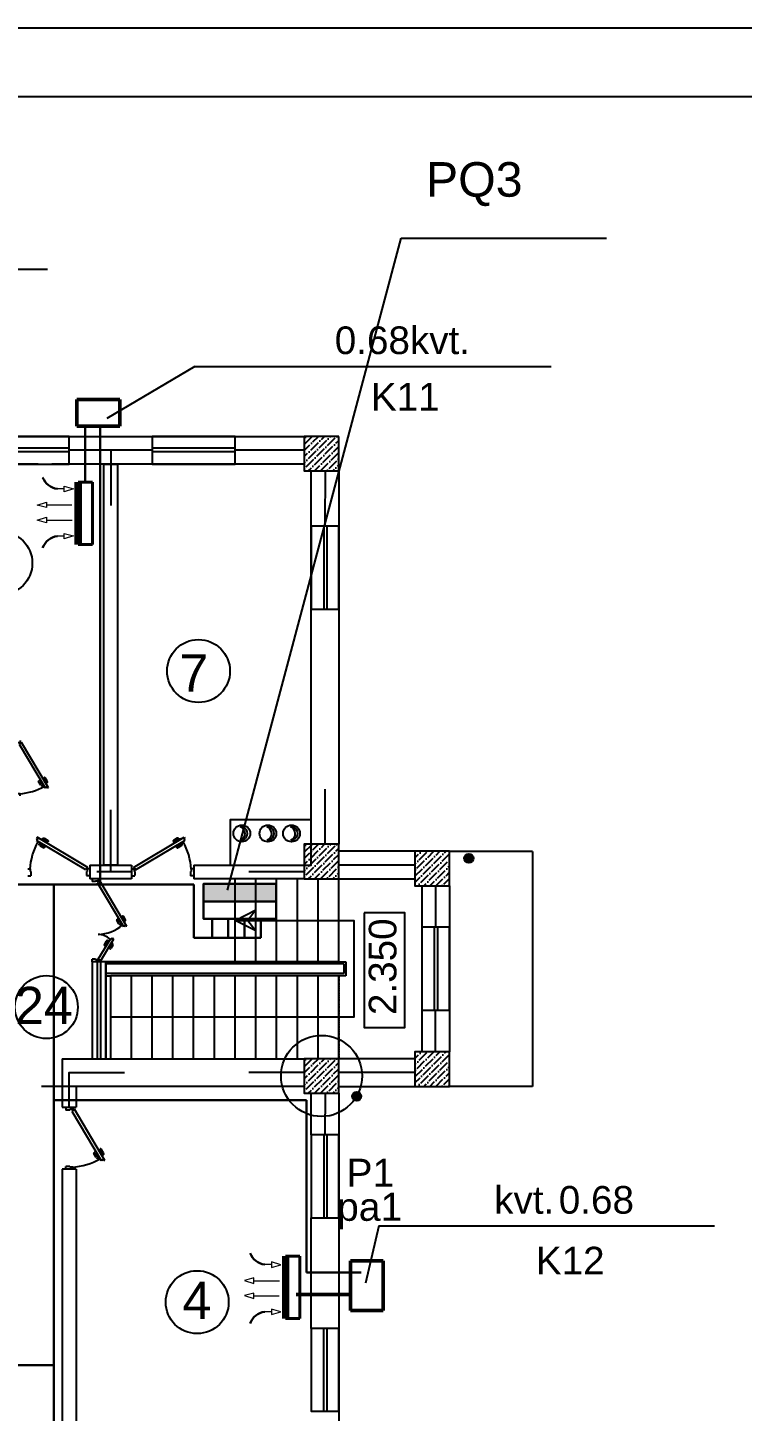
# Model space of a CAD drawing. Header units: millimetres. Extents: x 42452 to 2852333, y -419346 to 834876.
# Drawn here: x 2644925 to 2655263, y 593398 to 613409 of the extents above; entities that cross this region are included whole.
import ezdxf
from ezdxf import colors
from ezdxf.entities.mleader import LeaderData, LeaderLine
from ezdxf.math import Vec2, Vec3

# ---------------------------------------------------------------- set-up
doc = ezdxf.new("R2010")
doc.units = ezdxf.units.MM
for name, pattern in [('( Hidden )', [0.275, 0.15, -0.125]), ('006_PP_0101_AS_101_00$0$006_PP_0101_AS_102_00$0$006_PP_GRID_0101$0$006_TD-D_0101_AS_N101_00$0$TEČKOVANБX2', [0.05, 0, -0.05]), ('DASHDOT', [1, 0.5, -0.25, 0, -0.25])]:
    doc.linetypes.add(name, pattern=pattern)
for name, color, linetype, lineweight in [('c_dv_l x_tti-25_Ном._пера__21_Ном._пера__21', 7, 'Continuous', 30), ('memar', 7, 'Continuous', 25), ('ДВЕРИ', 7, 'Continuous', 5), ('надписи', 5, 'Continuous', 30), ('соед_роз', 94, 'Continuous', 30), ('Соедин_роз', 94, 'Continuous', 30), ('Шит', 1, 'Continuous', 30)]:
    doc.layers.add(name, color=color, linetype=linetype, lineweight=lineweight)
doc.styles.add('GENERATED_STYLE_1', font='times.ttf')
doc.styles.get("Standard").update_dxf_attribs({"font": 'arial.ttf'})
doc.styles.add('СГЕНЕРИР_СТИЛЬ_1', font='arial.ttf')

# ---------------------------------------------------------------- blocks, each defined once
blk = doc.blocks.new('qapi 700')
at = {"layer": 'ДВЕРИ', "color": 251, "lineweight": 25, "true_color": 0x636466}
for p, q in [((1281620, 90086), (1281659, 90086)), ((1281651, 89997), (1281651, 90034)), ((1281651, 90034), (1281659, 90034)), ((1281659, 90034), (1281659, 90086)), ((1282420, 90086), (1282380, 90086)), ((1282380, 90034), (1282380, 90085)), ((1282388, 90034), (1282380, 90034)), ((1282388, 89997), (1282388, 90034)), ((1281620, 89997), (1281651, 89997)), ((1282368, 90010), (1281735, 89633)), ((1282395, 89980), (1281741, 89591)), ((1282382, 89987), (1282368, 90010)), ((1282388, 89991), (1282382, 89987)), ((1282420, 89997), (1282388, 89997)), ((1282420, 89997), (1282388, 89997)), ((1282395, 89980), (1282388, 89991)), ((1281812, 89685), (1281762, 89656)), ((1281776, 89665), (1281770, 89676)), ((1281775, 89698), (1281826, 89728)), ((1281792, 89676), (1281793, 89674)), ((1281835, 89712), (1281794, 89687)), ((1281814, 89681), (1281812, 89685)), ((1281836, 89725), (1281838, 89722)), ((1281733, 89605), (1281747, 89613)), ((1281741, 89591), (1281733, 89605)), ((1281747, 89613), (1281735, 89633)), ((1281762, 89656), (1281765, 89651)), ((1281785, 89617), (1281787, 89613)), ((1281787, 89613), (1281837, 89642)), ((1281802, 89622), (1281809, 89609)), ((1281820, 89629), (1281818, 89631)), ((1281872, 89650), (1281831, 89626)), ((1281831, 89604), (1281881, 89634)), ((1281837, 89642), (1281835, 89646)), ((1281884, 89645), (1281883, 89647))]:
    blk.add_line(p, q, dxfattribs=at)
for centre, radius, start, end in [((1282471, 90052), 821, 183.4077, 209.5706), ((1281783, 89684), 15.9, 120.7133, 210.7133), ((1281798, 89680), 7.94, 120.7133, 210.7133), ((1281830, 89721), 7.94, 30.7133, 120.7133), ((1281831, 89718), 7.94, 300.7133, 30.7133), ((1281823, 89617), 15.9, 210.7133, 300.7133), ((1281827, 89633), 7.94, 210.7133, 300.7133), ((1281876, 89643), 7.94, 30.7133, 120.7133), ((1281877, 89641), 7.94, 300.7133, 30.7133)]:
    blk.add_arc(centre, radius, start, end, dxfattribs=at)
blk = doc.blocks.new('ПГ')
at = {"layer": 'Шит'}
blk.add_hatch(color=256, dxfattribs=at).paths.add_polyline_path([(-470, 228), (-470, 3), (470, 3), (470, 228)])
blk.add_line((470, 228), (-470, 228), dxfattribs=at)
blk.add_lwpolyline([(-470, 452), (-470, 3), (470, 3), (470, 452)], close=True, dxfattribs=at)

msp = doc.modelspace()

# ---------------------------------------------------------------- hatches: boundary and pattern name
at = {"layer": 'memar', "lineweight": 25}
h = msp.add_hatch(dxfattribs=at)
h.set_pattern_fill('ANSI36', color=256, scale=500)
h.set_pattern_definition([(45, (878887.99, 3063898.607), (33.1456304, 121.533978), [156.25, -31.25, 0, -31.25])])
h.paths.add_polyline_path([(2648926.13986, 607498.52629), (2648926.13986, 606998.52629), (2649426.13986, 606998.52629), (2649426.13986, 607498.52629)])
h = msp.add_hatch(dxfattribs=at)
h.set_pattern_fill('ANSI36', color=256, scale=500)
h.set_pattern_definition([(45, (878887.81, 3057998.6), (33.1456304, 121.533978), [156.25, -31.25, 0, -31.25])])
h.paths.add_polyline_path([(2648926.31616, 601598.5206), (2648926.31616, 601098.5206), (2649426.31616, 601098.5206), (2649426.31616, 601598.5206)])
h = msp.add_hatch(dxfattribs=at)
h.set_pattern_fill('ANSI36', color=256, scale=500)
h.set_pattern_definition([(45, (877287.62, 3057898.6), (33.1456304, 121.533978), [156.25, -31.25, 0, -31.25])])
h.paths.add_polyline_path([(2650526.51109, 601498.5206), (2650526.51109, 600998.5206), (2651026.51109, 600998.5206), (2651026.51109, 601498.5206)])
at = {"layer": 'memar', "linetype": 'Continuous', "lineweight": 25, "true_color": 0x000000}
h = msp.add_hatch(dxfattribs=at)
h.set_pattern_fill('ЖЕЛЕЗОБЕТОН', color=18, style=0, pattern_type=2)
h.set_pattern_definition([(45, (3240835.18, 2139748.68), (-183.847756, 183.847756), []), (45, (3240743.26, 2139840.6), (-183.847756, 183.847756), [194.999993, -64.999998, 0, -64.999998])])
h.paths.add_polyline_path([(2651026.51109, 601498.5206), (2651026.51109, 600998.5206), (2651026.31616, 600998.5206), (2651026.31616, 601498.32568)])
at = {"layer": 'memar', "lineweight": 25}
h = msp.add_hatch(color=256, dxfattribs=at)
h.dxf.hatch_style = 1
h.paths.add_polyline_path([(2651241.27352, 601397.51607, -1), (2651372.8265, 601397.51607, -1)])
h = msp.add_hatch(dxfattribs=at)
h.set_pattern_fill('ANSI36', color=256, scale=500)
h.set_pattern_definition([(45, (877287.81, 3054998.6), (33.1456304, 121.533978), [156.25, -31.25, 0, -31.25])])
h.paths.add_polyline_path([(2650526.31616, 598598.5206), (2650526.31616, 598098.5206), (2651026.31616, 598098.5206), (2651026.31616, 598598.5206)])
h = msp.add_hatch(dxfattribs=at)
h.set_pattern_fill('ANSI36', color=256, scale=500)
h.set_pattern_definition([(45, (878887.81, 3054898.6), (33.1456304, 121.533978), [156.25, -31.25, 0, -31.25])])
h.paths.add_polyline_path([(2648926.31616, 598498.5206), (2648926.31616, 597998.5206), (2649426.31616, 597998.5206), (2649426.31616, 598498.5206)])
h = msp.add_hatch(color=256, dxfattribs=at)
h.dxf.hatch_style = 1
h.paths.add_polyline_path([(2649751.63164, 597955.00752, 1), (2649620.07865, 597955.00752, 1)])

# ---------------------------------------------------------------- linework, layer by layer
at = {"layer": 'c_dv_l x_tti-25_Ном._пера__21_Ном._пера__21', "linetype": 'Continuous', "lineweight": 25, "flags": 128}
for points in [[(2591320.97086, 613409.26844), (2674928.52286, 613409.26844), (2674928.52286, 554286.78524), (2591320.97086, 554286.78524)], [(2595302.28286, 612413.94044), (2673933.19486, 612413.94044), (2673933.19486, 555282.11324), (2595302.28286, 555282.11324)]]:
    msp.add_lwpolyline(points, close=True, dxfattribs=at)
at = {"layer": 'memar', "lineweight": 25}
for p, q in [((2646726.31616, 607298.52629), (2645526.13986, 607298.52629)), ((2646126.22801, 607298.52629), (2646126.22801, 606498.52629)), ((2648926.13986, 607298.52629), (2647926.31616, 607298.52629)), ((2649226.31616, 606998.52629), (2649226.13986, 606198.11087)), ((2649226.31616, 601598.5206), (2649226.31616, 602398.5206)), ((2646426.85098, 601198.5206), (2645925.42874, 601198.5206)), ((2650526.51109, 601298.5206), (2649426.31616, 601298.5206)), ((2650826.51109, 600998.5206), (2650826.51109, 600398.5206)), ((2650826.51109, 598598.5206), (2650826.51109, 599198.5206)), ((2648926.31616, 598298.5206), (2648126.31616, 598298.5206)), ((2650526.31616, 598298.5206), (2649426.31616, 598298.5206)), ((2649226.31616, 597998.5206), (2649226.13986, 597398.44447))]:
    msp.add_line(p, q, dxfattribs=at)
at = {"layer": 'memar', "color": 7, "linetype": '( Hidden )', "lineweight": 25}
for p, q in [((2651026.13986, 601498.5206), (2652226.13986, 601498.5206)), ((2652226.13986, 601498.5206), (2652226.13986, 598098.5206)), ((2649126.51109, 598498.5206), (2649126.51109, 598798.5206)), ((2648179.3499, 598098.5206), (2645126.09914, 598098.5206)), ((2648925.96356, 598098.5206), (2646979.3499, 598098.5206)), ((2652226.13986, 598098.5206), (2651026.13986, 598098.5206))]:
    msp.add_line(p, q, dxfattribs=at)
at = {"layer": 'memar', "color": 251, "lineweight": 25, "true_color": 0x636466}
for p, q in [((2645856.51109, 601098.5206), (2645856.51109, 601058.6241)), ((2645908.62129, 601058.6241), (2645857.07722, 601058.6241)), ((2645945.62142, 601066.6034), (2645908.62129, 601066.6034)), ((2645908.62129, 601066.6034), (2645908.62129, 601058.6241)), ((2645955.31353, 601060.34807), (2645932.81075, 601046.97983)), ((2645932.81075, 601046.97983), (2646311.07418, 600410.24153)), ((2645945.62142, 601098.5206), (2645945.62142, 601066.6034)), ((2645945.62142, 601098.5206), (2645945.62142, 601066.6034)), ((2645963.03575, 601074.21674), (2645951.23816, 601067.20814)), ((2645951.23816, 601067.20814), (2645955.31353, 601060.34807)), ((2645963.03575, 601074.21674), (2646353.52867, 600416.90002)), ((2646294.27607, 600547.99571), (2646318.72731, 600506.83687)), ((2646299.77909, 600560.54603), (2646297.06077, 600558.93115)), ((2646340.85217, 600507.03056), (2646310.71453, 600557.76132)), ((2646246.24781, 600450.82892), (2646216.11017, 600501.55967)), ((2646218.89488, 600512.49511), (2646221.6132, 600514.10999)), ((2646232.54864, 600511.32528), (2646256.99989, 600470.16644)), ((2646263.45144, 600490.33028), (2646258.76867, 600487.54838)), ((2646258.76867, 600487.54838), (2646288.46427, 600437.56171)), ((2646267.93533, 600467.38173), (2646270.01509, 600468.61726)), ((2646279.77685, 600452.18527), (2646268.11869, 600445.2595)), ((2646288.46427, 600437.56171), (2646293.18276, 600440.36482)), ((2646301.97787, 600513.21768), (2646297.93366, 600510.81514)), ((2646331.67347, 600463.23101), (2646301.97787, 600513.21768)), ((2646331.65536, 600422.46807), (2646311.07709, 600410.24325)), ((2646315.94261, 600495.90143), (2646313.22429, 600494.28656)), ((2646322.98604, 600477.85457), (2646335.28276, 600485.15968)), ((2646327.62926, 600460.82846), (2646331.67347, 600463.23101)), ((2646339.80603, 600408.74789), (2646331.65536, 600422.46807)), ((2646353.52828, 600416.89978), (2646339.80603, 600408.74789)), ((2645946.94154, 599937.04501), (2646127.07505, 600238.71857)), ((2645977.16654, 599909.80811), (2646169.52954, 600232.06008)), ((2646062.24868, 600198.13118), (2646032.11104, 600147.40042)), ((2646034.89575, 600136.46498), (2646037.61407, 600134.85011)), ((2646048.54951, 600137.63482), (2646073.00076, 600178.79366)), ((2646074.76954, 600161.41172), (2646104.46514, 600211.39839)), ((2646079.45231, 600158.62982), (2646074.76954, 600161.41172)), ((2646083.9362, 600181.57836), (2646086.01596, 600180.34284)), ((2646095.77772, 600196.77483), (2646084.11956, 600203.70059)), ((2646104.46514, 600211.39839), (2646109.18363, 600208.59528)), ((2646110.27694, 600100.96438), (2646134.72818, 600142.12322)), ((2646117.97874, 600135.74241), (2646113.93453, 600138.14496)), ((2646147.67434, 600185.72909), (2646117.97874, 600135.74241)), ((2646156.85304, 600141.92953), (2646126.7154, 600091.19878)), ((2646147.65623, 600226.49203), (2646127.07796, 600238.71684)), ((2646131.94348, 600153.05866), (2646129.22516, 600154.67354)), ((2646138.98691, 600171.10553), (2646151.28363, 600163.80041)), ((2646143.63013, 600188.13163), (2646147.67434, 600185.72909)), ((2646155.8069, 600240.21221), (2646147.65623, 600226.49203)), ((2646169.52915, 600232.06031), (2646155.8069, 600240.21221)), ((2645856.51109, 599898.5206), (2645856.51109, 599938.4171)), ((2645908.62129, 599938.4171), (2645857.07722, 599938.4171)), ((2645908.62129, 599930.4378), (2645908.62129, 599938.4171)), ((2645945.62142, 599930.4378), (2645908.62129, 599930.4378)), ((2645945.62142, 599898.5206), (2645945.62142, 599930.4378)), ((2645945.62142, 599898.5206), (2645945.62142, 599930.4378)), ((2645969.44432, 599923.67678), (2645946.94154, 599937.04501)), ((2646115.77996, 600088.41407), (2646113.06164, 600090.02894)), ((2645965.36895, 599916.8167), (2645969.44432, 599923.67678)), ((2645977.16654, 599909.80811), (2645965.36895, 599916.8167))]:
    msp.add_line(p, q, dxfattribs=at)
at = {"layer": 'memar', "color": 7, "linetype": 'Continuous', "lineweight": 25}
for p, q in [((2647926.51109, 599898.5206), (2647926.51109, 601098.5206)), ((2648226.51109, 599898.5206), (2648226.51109, 601098.5206)), ((2648526.51109, 599898.5206), (2648526.51109, 601098.5206)), ((2648826.51109, 599898.5206), (2648826.51109, 601098.5206)), ((2649126.51109, 599898.5206), (2649126.51109, 601098.5206)), ((2649426.51109, 599898.5206), (2649426.51109, 601098.5206)), ((2649426.51109, 599898.5206), (2646026.51109, 599898.5206)), ((2649496.51109, 599868.5206), (2646056.51109, 599868.5206)), ((2646056.51109, 599868.5206), (2646056.51109, 598498.5206)), ((2649496.51109, 599728.5206), (2646056.51109, 599728.5206)), ((2649426.51109, 599898.5206), (2649526.51109, 599898.5206)), ((2649496.51109, 599868.5206), (2649496.51109, 599728.5206)), ((2649526.51109, 599898.5206), (2649526.51109, 599698.5206)), ((2646056.51109, 599698.5206), (2646126.51109, 599698.5206)), ((2646126.51109, 598498.5206), (2646126.51109, 599698.5206)), ((2649426.51109, 599698.5206), (2646126.51109, 599698.5206)), ((2646426.51109, 598498.5206), (2646426.51109, 599698.5206)), ((2646726.51109, 598498.5206), (2646726.51109, 599698.5206)), ((2647026.51109, 598498.5206), (2647026.51109, 599698.5206)), ((2647326.51109, 598498.5206), (2647326.51109, 599698.5206)), ((2647626.51109, 598498.5206), (2647626.51109, 599698.5206)), ((2647926.51109, 598498.5206), (2647926.51109, 599698.5206)), ((2648226.51109, 598498.5206), (2648226.51109, 599698.5206)), ((2648526.51109, 598498.5206), (2648526.51109, 599698.5206)), ((2648826.51109, 598498.5206), (2648826.51109, 599698.5206)), ((2649126.51109, 598498.5206), (2649126.51109, 599698.5206)), ((2649426.51109, 598498.5206), (2649426.51109, 599698.5206)), ((2649526.51109, 599698.5206), (2649426.51109, 599698.5206))]:
    msp.add_line(p, q, dxfattribs=at)
at = {"layer": 'memar', "color": 0, "lineweight": 25}
msp.add_line((2646056.70587, 599898.5206), (2645856.51109, 599898.5206), dxfattribs=at)
at = {"layer": 'memar', "color": 7, "linetype": '006_PP_0101_AS_101_00$0$006_PP_0101_AS_102_00$0$006_PP_GRID_0101$0$006_TD-D_0101_AS_N101_00$0$TEČKOVANБX2', "lineweight": 25}
for p, q in [((2646126.51109, 598498.5206), (2646126.51109, 599698.5206)), ((2646426.51109, 598498.5206), (2646426.51109, 599698.5206)), ((2646726.51109, 598498.5206), (2646726.51109, 599698.5206)), ((2647026.51109, 598498.5206), (2647026.51109, 599698.5206)), ((2647326.51109, 598498.5206), (2647326.51109, 599698.5206)), ((2647626.51109, 598498.5206), (2647626.51109, 599698.5206)), ((2647926.51109, 598498.5206), (2647926.51109, 599698.5206)), ((2648226.51109, 598498.5206), (2648226.51109, 599698.5206)), ((2648526.51109, 598498.5206), (2648526.51109, 599398.5206)), ((2648826.51109, 598498.5206), (2648826.51109, 599098.5206))]:
    msp.add_line(p, q, dxfattribs=at)
at = {"layer": 'memar', "color": 7, "linetype": 'DASHDOT', "lineweight": 25}
msp.add_line((2649426.51109, 599698.5206), (2649426.51109, 598498.5206), dxfattribs=at)
at = {"layer": 'memar', "color": 0, "lineweight": 25}
for points in [[(2607526.13986, 607498.52629), (2648926.13986, 607498.52629)], [(2645075.96356, 607098.52629), (2643526.33493, 607098.52629)], [(2648926.13986, 607098.52629), (2645275.96356, 607098.52629)], [(2649026.13986, 601598.5206), (2649026.13986, 606998.52629)], [(2649426.13986, 606998.52629), (2649426.13986, 601598.5206)], [(2650526.51109, 601498.5206), (2649426.33479, 601498.5206)], [(2645825.42874, 601298.5206), (2646426.85098, 601298.5206)], [(2645825.42874, 601298.5206), (2645825.42874, 601098.5206)], [(2646426.85098, 601298.5206), (2646426.85098, 601098.5206)], [(2647326.85098, 601298.5206), (2648926.31616, 601298.5206), (2648926.31616, 601098.5206), (2647326.85098, 601098.5206)], [(2647326.85098, 601298.5206), (2647326.85098, 601098.5206)], [(2646426.85098, 601098.5206), (2645825.42874, 601098.5206)], [(2649426.13986, 601098.5206), (2650526.51109, 601098.5206)], [(2650626.51109, 600998.5206), (2650626.51109, 598598.5206)], [(2651026.51109, 600998.5206), (2651026.51109, 598598.5206)], [(2645856.51109, 599898.5206), (2645856.51109, 598498.5206), (2646056.51109, 598498.5206), (2646056.51109, 599898.5206)], [(2645426.14, 598498.5206), (2645426.14, 597798.67824)], [(2645426.14, 598498.5206), (2648926.31616, 598498.5206)], [(2650526.51109, 598498.5206), (2649426.13986, 598498.5206)], [(2645626.14, 598098.5206), (2645626.14, 597798.67824)], [(2648926.13986, 598098.5206), (2645626.14, 598098.5206)], [(2649026.14, 597398.44447), (2649026.14, 597998.5206)], [(2649426.14, 597998.5206), (2649426.14, 592098.5206)], [(2649426.51109, 598098.5206), (2650526.13986, 598098.5206)], [(2645426.14, 597798.67824), (2645626.14, 597798.67824)], [(2645426.14, 596898.67824), (2645426.14, 591698.67824)], [(2645626.14, 596898.67824), (2645426.14, 596898.67824)], [(2645626.14, 596898.67824), (2645626.14, 591698.67824)], [(2649026.14, 594598.44447), (2649026.14, 596198.44447)]]:
    msp.add_lwpolyline(points, dxfattribs=at)
for points in [[(2645526.13986, 607498.52629), (2644326.13986, 607498.52629), (2644326.13986, 607098.52629), (2645526.13986, 607098.52629)], [(2647926.31616, 607498.52629), (2646726.31616, 607498.52629), (2646726.31616, 607098.52629), (2647926.31616, 607098.52629)], [(2646226.13986, 601298.5206), (2646026.13986, 601298.5206), (2646026.13986, 607098.52629), (2646226.13986, 607098.52629)], [(2649426.13986, 604998.11087), (2649426.13986, 606198.11087), (2649026.13986, 606198.11087), (2649026.13986, 604998.11087)], [(2651026.51109, 599198.5206), (2651026.51109, 600398.5206), (2650626.51109, 600398.5206), (2650626.51109, 599198.5206)], [(2649426.13986, 596198.44447), (2649426.13986, 597398.44447), (2649026.13986, 597398.44447), (2649026.13986, 596198.44447)], [(2649425.0026, 593398.44447), (2649425.0026, 594598.44447), (2649025.0026, 594598.44447), (2649025.0026, 593398.44447)]]:
    msp.add_lwpolyline(points, close=True, dxfattribs=at)
at = {"layer": 'memar', "color": 146, "lineweight": 25, "true_color": 0x105689}
for points in [[(2644326.13986, 607329.66369), (2644326.13986, 607279.66369), (2645526.13986, 607279.66369), (2645526.13986, 607329.66369)], [(2646726.31616, 607329.66369), (2646726.31616, 607279.66369), (2647926.31616, 607279.66369), (2647926.31616, 607329.66369)], [(2649257.27726, 606198.11087), (2649207.27726, 606198.11087), (2649207.27726, 604998.11087), (2649257.27726, 604998.11087)], [(2650857.64849, 600398.5206), (2650807.64849, 600398.5206), (2650807.64849, 599198.5206), (2650857.64849, 599198.5206)], [(2645931.51109, 598498.5206), (2645981.51109, 598498.5206), (2645981.51109, 599898.5206), (2645931.51109, 599898.5206)], [(2649257.27726, 597398.44447), (2649207.27726, 597398.44447), (2649207.27726, 596198.44447), (2649257.27726, 596198.44447)], [(2649256.14, 594598.44447), (2649206.14, 594598.44447), (2649206.14, 593398.44447), (2649256.14, 593398.44447)]]:
    msp.add_lwpolyline(points, close=True, dxfattribs=at)
at = {"layer": 'memar', "color": 3, "lineweight": 25}
for points in [[(2649426.13986, 607498.52629), (2648926.13986, 607498.52629), (2648926.13986, 606998.52629), (2649426.13986, 606998.52629)], [(2649426.31616, 601598.5206), (2648926.31616, 601598.5206), (2648926.31616, 601098.5206), (2649426.31616, 601098.5206)], [(2651026.51109, 601498.5206), (2650526.51109, 601498.5206), (2650526.51109, 600998.5206), (2651026.51109, 600998.5206)], [(2651026.31616, 598598.5206), (2650526.31616, 598598.5206), (2650526.31616, 598098.5206), (2651026.31616, 598098.5206)], [(2649426.31616, 598498.5206), (2648926.31616, 598498.5206), (2648926.31616, 597998.5206), (2649426.31616, 597998.5206)]]:
    msp.add_lwpolyline(points, close=True, dxfattribs=at)
at = {"layer": 'memar', "lineweight": 25}
for points in [[(2646126.13986, 601198.5206), (2646126.13986, 602098.5206)], [(2648926.31616, 601198.5206), (2648126.31616, 601198.5206)], [(2645526.14, 597798.67824), (2645526.14, 598298.5206), (2646326.14, 598298.5206)]]:
    msp.add_lwpolyline(points, dxfattribs=at)
at = {"layer": 'memar', "color": 7, "lineweight": 25}
msp.add_lwpolyline([(2649026.51109, 601954.27097), (2647856.81253, 601954.27097), (2647856.81253, 601298.5206), (2649026.51109, 601298.5206)], close=True, dxfattribs=at)
at = {"layer": 'memar', "color": 7, "linetype": 'Continuous', "lineweight": 25, "flags": 128}
for points in [[(2648109.54153, 600498.52076), (2648226.51109, 600346.03133), (2647926.51109, 600498.5206), (2648226.51109, 600651.01072)], [(2649792.10496, 600606.97588), (2649792.10496, 598948.0922), (2650381.93027, 598948.0922), (2650381.93027, 600606.97588)]]:
    msp.add_lwpolyline(points, close=True, dxfattribs=at)
msp.add_lwpolyline([(2647926.51109, 600498.521), (2649644.17785, 600498.521), (2649644.17785, 599098.5206), (2646126.51109, 599098.5206)], dxfattribs=at)
at = {"layer": 'memar', "color": 0, "lineweight": 25}
for centre in [(2644537.65616, 605664.82561), (2647396.97736, 604104.7301), (2645195.952, 599244.46842), (2647377.76103, 594977.48731)]:
    msp.add_circle(centre, 454.87332, dxfattribs=at)
at = {"layer": 'memar', "color": 5, "lineweight": 25}
for centre in [(2648023.42578, 601756.62236), (2648400.181, 601756.15446), (2648741.82535, 601756.15446)]:
    msp.add_circle(centre, 121.12684, dxfattribs=at)
at = {"layer": 'memar', "lineweight": 25}
for centre in [(2651307.05001, 601397.51607), (2649685.85514, 597955.00752)]:
    msp.add_circle(centre, 65.77649, dxfattribs=at)
at = {"layer": 'memar', "linetype": 'Continuous', "lineweight": 25}
msp.add_circle((2649176.13986, 598248.5206), 586.35179, dxfattribs=at)
at = {"layer": 'memar', "color": 7, "lineweight": 25}
for centre, radius, start, end in [((2648008.41338, 601754.96757), 95.11664, 266.506197032, 95.658240359), ((2647969.70516, 601754.23635), 99.79204, 289.256848125, 72.907589287), ((2648394.11594, 601754.96757), 95.11664, 266.506197032, 95.658240359), ((2648355.40771, 601754.23635), 99.79204, 289.256848125, 72.907589287), ((2648735.76029, 601754.96757), 95.11664, 266.506197032, 95.658240359), ((2648697.05206, 601754.23635), 99.79204, 289.256848125, 72.907589287)]:
    msp.add_arc(centre, radius, start, end, dxfattribs=at)
at = {"layer": 'memar', "color": 251, "lineweight": 25, "true_color": 0x636466}
for centre, radius, start, end in [((2646301.13614, 600552.07108), 7.9793, 120.713292229, 210.713292229), ((2646303.85446, 600553.68595), 7.9793, 30.713292229, 120.713292229), ((2645921.05876, 600876.90661), 582.83404, 272.415359884, 310.289905428), ((2646222.97025, 600505.63504), 7.9793, 120.713292229, 210.713292229), ((2646225.68857, 600507.24991), 7.9793, 30.713292229, 120.713292229), ((2646259.96796, 600458.97965), 15.9586, 210.713292229, 300.713292229), ((2646263.85996, 600474.24181), 7.9793, 210.713292229, 300.713292229), ((2646311.86724, 600502.76151), 7.9793, 300.713292229, 30.713292229), ((2646327.13203, 600498.87983), 15.9586, 300.713292229, 30.713292229), ((2645933.47776, 600006.6961), 288.15029, 49.710094572, 87.584640116), ((2646038.97112, 600143.32506), 7.9793, 149.286707771, 239.286707771), ((2646041.68944, 600141.71018), 7.9793, 239.286707771, 329.286707771), ((2646075.96883, 600189.98045), 15.9586, 59.286707771, 149.286707771), ((2646079.86083, 600174.71829), 7.9793, 59.286707771, 149.286707771), ((2646127.86811, 600146.19859), 7.9793, 329.286707771, 59.286707771), ((2646143.1329, 600150.08027), 15.9586, 329.286707771, 59.286707771), ((2646117.13701, 600096.88902), 7.9793, 149.286707771, 239.286707771), ((2646119.85533, 600095.27414), 7.9793, 239.286707771, 329.286707771)]:
    msp.add_arc(centre, radius, start, end, dxfattribs=at)
at = {"layer": 'надписи', "color": 0, "lineweight": -3}
for p, q in [((2641235.89112, 609916.72369), (2645212.24882, 609916.72369)), ((2647343.64499, 608509.33945), (2646071.84569, 607754.8566)), ((2647343.64499, 608509.33945), (2652499.46203, 608509.33945)), ((2650003.19166, 596081.03221), (2649810.52588, 595253.56636)), ((2650003.19166, 596081.03221), (2654859.83953, 596081.03221))]:
    msp.add_line(p, q, dxfattribs=at)
at = {"layer": 'соед_роз', "lineweight": 50}
for p, q in [((2645635.13204, 608029.89663), (2645635.13204, 607643.83796)), ((2645635.13204, 608029.89663), (2646256.54048, 608029.89663)), ((2646256.54048, 607643.83796), (2646256.54048, 608029.89663)), ((2645635.13204, 607643.83796), (2646256.54048, 607643.83796)), ((2645629.08416, 606836.94285), (2645629.08416, 605932.54941)), ((2645653.85639, 606836.94285), (2645653.85639, 605932.54941)), ((2645683.94497, 606836.94285), (2645683.94497, 605932.54941)), ((2648628.49682, 594739.19944), (2648628.49682, 595643.59289)), ((2648653.26906, 594739.19944), (2648653.26906, 595643.59289)), ((2648683.35764, 594739.19944), (2648683.35764, 595643.59289)), ((2649592.83117, 594855.92092), (2649592.83117, 595573.03164)), ((2649592.83117, 595573.03164), (2650069.13927, 595573.03164)), ((2650069.13927, 594855.92092), (2650069.13927, 595573.03164)), ((2648808.74932, 595086.17919), (2649592.83117, 595086.17919)), ((2650069.13927, 594855.92092), (2649592.83117, 594855.92092))]:
    msp.add_line(p, q, dxfattribs=at)
at = {"layer": 'соед_роз', "lineweight": 15}
for p, q in [((2645453.13042, 606738.48409), (2645354.91758, 606738.48409)), ((2645453.13042, 606698.84827), (2645453.13042, 606778.1199)), ((2645453.13042, 606778.1199), (2645589.26617, 606740.87327)), ((2645589.26617, 606740.87327), (2645453.13042, 606698.84827)), ((2645864.06038, 606836.94285), (2645653.85639, 606836.94285)), ((2645653.85639, 606836.94285), (2645653.85639, 605932.54941)), ((2645864.06038, 605932.54941), (2645864.06038, 606836.94285)), ((2645061.88245, 606504.87028), (2645198.01819, 606546.89527)), ((2645198.01819, 606546.89527), (2645198.01819, 606467.62364)), ((2645198.01819, 606467.62364), (2645061.88245, 606504.87028)), ((2645061.88245, 606286.35464), (2645198.01819, 606328.37963)), ((2645198.01819, 606507.25946), (2645565.70615, 606507.25946)), ((2645198.01819, 606328.37963), (2645198.01819, 606249.108)), ((2645198.01819, 606249.108), (2645061.88245, 606286.35464)), ((2645198.01819, 606288.74382), (2645568.16684, 606288.74382)), ((2645453.13042, 606055.64706), (2645354.91758, 606055.64706)), ((2645453.13042, 606016.01124), (2645453.13042, 606095.28287)), ((2645453.13042, 606095.28287), (2645589.26617, 606058.03624)), ((2645589.26617, 606058.03624), (2645453.13042, 606016.01124)), ((2645653.85639, 605932.54941), (2645864.06038, 605932.54941)), ((2648588.67883, 595518.10606), (2648452.54309, 595560.13106)), ((2648452.54309, 595560.13106), (2648452.54309, 595480.85942)), ((2648653.26906, 594739.19944), (2648653.26906, 595643.59289)), ((2648653.26906, 595643.59289), (2648863.47304, 595643.59289)), ((2648863.47304, 595643.59289), (2648863.47304, 594739.19944)), ((2648197.43085, 595327.0343), (2648061.29511, 595289.78766)), ((2648197.43085, 595247.76266), (2648197.43085, 595327.0343)), ((2648452.54309, 595520.49524), (2648354.33024, 595520.49524)), ((2648452.54309, 595480.85942), (2648588.67883, 595518.10606)), ((2648061.29511, 595289.78766), (2648197.43085, 595247.76266)), ((2648197.43085, 595287.39848), (2648567.57951, 595287.39848)), ((2648197.43085, 595108.51866), (2648061.29511, 595071.27202)), ((2648061.29511, 595071.27202), (2648197.43085, 595029.24702)), ((2648197.43085, 595029.24702), (2648197.43085, 595108.51866)), ((2648197.43085, 595068.88284), (2648565.11882, 595068.88284)), ((2648452.54309, 594837.65821), (2648354.33024, 594837.65821)), ((2648588.67883, 594835.26903), (2648452.54309, 594877.29403)), ((2648452.54309, 594877.29403), (2648452.54309, 594798.0224)), ((2648452.54309, 594798.0224), (2648588.67883, 594835.26903)), ((2648863.47304, 594739.19944), (2648653.26906, 594739.19944))]:
    msp.add_line(p, q, dxfattribs=at)
at = {"layer": 'соед_роз', "lineweight": 40}
for p, q in [((2645864.06038, 606836.94285), (2645653.85639, 606836.94285)), ((2645653.85639, 606836.94285), (2645653.85639, 605932.54941)), ((2645864.06038, 605932.54941), (2645864.06038, 606836.94285)), ((2645653.85639, 605932.54941), (2645864.06038, 605932.54941)), ((2648653.26906, 594739.19944), (2648653.26906, 595643.59289)), ((2648653.26906, 595643.59289), (2648863.47304, 595643.59289)), ((2648863.47304, 595643.59289), (2648863.47304, 594739.19944)), ((2648863.47304, 594739.19944), (2648653.26906, 594739.19944))]:
    msp.add_line(p, q, dxfattribs=at)
at = {"layer": 'соед_роз'}
for centre, start, end in [((2645391.99654, 607004.89206), 201.648370609, 262.076411444), ((2645391.99654, 605789.23908), 97.923588609, 158.351629391), ((2648391.4092, 595786.90321), 201.648370609, 262.076411391), ((2648391.4092, 594571.25024), 97.923588556, 158.351629391)]:
    msp.add_arc(centre, 268.97594, start, end, dxfattribs=at)
at = {"layer": 'Соедин_роз'}
for p, q in [((2645758.95839, 606836.94285), (2645758.95839, 607643.83796)), ((2645972.3788, 607643.83796), (2645972.3788, 601017.35515)), ((2639978.78321, 601017.35515), (2647328.97227, 601017.35515)), ((2645303.85539, 578701.32176), (2645303.85539, 601017.35515)), ((2647328.97227, 601017.35515), (2647328.97227, 600244.72879)), ((2647592.09951, 600244.72879), (2647592.09951, 600521.54078)), ((2647827.29727, 600244.72879), (2647827.29727, 600521.54078)), ((2648062.49502, 600244.72879), (2648062.49502, 600521.54078)), ((2648297.69278, 600244.72879), (2648297.69278, 600521.54078)), ((2647328.97227, 600244.72879), (2648297.69278, 600244.72879)), ((2648960.94044, 597898.60236), (2645303.85539, 597898.60236)), ((2648960.94044, 595406.9232), (2648960.94044, 597898.60236)), ((2649747.21922, 595406.9232), (2648960.94044, 595406.9232)), ((2643588.46465, 594067.37368), (2645303.85539, 594067.37368))]:
    msp.add_line(p, q, dxfattribs=at)

# ---------------------------------------------------------------- block references
at = {"layer": 'memar', "lineweight": 25}
for p, xscale, yscale, zscale, rotation in [((2734798.98303, -679134.47506), 0.99985448786123, 0.99985448786123, 0.99985448786123, 90.00000000000001), ((1207149.0931, 702207.36755), -1.121843277023546, 1.121843277023546, 1.121843277023546, 180), ((4085103.18662, 702207.36755), 1.121843277023546, 1.121843277023546, 1.121843277023546, 180)]:
    msp.add_blockref('qapi 700', p, dxfattribs=dict(at, xscale=xscale, yscale=yscale, zscale=zscale, rotation=rotation))
at = {"layer": 'memar', "color": 0, "lineweight": 25, "xscale": 1.131557943531848, "yscale": 1.131557943531848, "zscale": 1.131557943531848, "rotation": 90.00000000000001}
msp.add_blockref('qapi 700', (2747414.38346, -853333.41079), dxfattribs=at)
at = {"layer": 'Шит', "xscale": 1.120968197858282, "yscale": 1.120968197858282, "zscale": 1.120968197858282, "rotation": 180}
msp.add_blockref('ПГ', (2647994.61501, 601028.27218), dxfattribs=at)

# ---------------------------------------------------------------- texts
at = {"layer": 'memar', "linetype": 'Continuous', "lineweight": 25, "char_height": 540, "attachment_point": 3, "style": 'СГЕНЕРИР_СТИЛЬ_1'}
for s, insert in [('{\\fArial|b0|i0|c238|p38;7}', (2647537.3176, 604345.42873)), ('{\\fArial|b0|i0|c238|p38;24}', (2645579.692, 599537.92401)), ('{\\fArial|b0|i0|c238|p38;4}', (2647582.9624, 595275.51862))]:
    msp.add_mtext(s, dxfattribs=dict(at, insert=insert))
at = {"layer": 'memar', "color": 7, "linetype": 'Continuous', "lineweight": 25, "insert": (2650062.42073, 599828.06065), "char_height": 400, "attachment_point": 5, "rotation": 90, "style": 'GENERATED_STYLE_1'}
msp.add_mtext('\\A1;\\pxqc;{\\fArial|b0|i0|c238|p34;2\\fArial|b0|i0|c204|p34;.\\fArial|b0|i0|c238|p34;35\\fArial|b0|i0|c204|p34;0}', dxfattribs=at)
at = {"layer": 'memar', "color": 5, "linetype": 'Continuous', "lineweight": 25, "attachment_point": 3, "style": 'СГЕНЕРИР_СТИЛЬ_1'}
for s, insert, char_height in [('P1', (2650228.56607, 597051.21782), 405.461389), ('{\\fArial|b0|i0|c238|p38;pa}1', (2650344.70986, 596559.199), 405.4613893)]:
    msp.add_mtext(s, dxfattribs=dict(at, insert=insert, char_height=char_height))
at = {"layer": 'надписи', "color": 1, "lineweight": -3}
for s, p in [('K11', (2649890.36611, 607872.06257)), ('K12', (2652276.36349, 595378.13262))]:
    msp.add_text(s, height=400, dxfattribs=at).set_placement(p)
at = {"layer": 'надписи', "color": 0, "lineweight": -3}
for s, p in [('kvt.', (2651673.61425, 596255.7293)), ('0.68', (2652607.97048, 596257.09355))]:
    msp.add_text(s, height=400, dxfattribs=at).set_placement(p)
at = {"layer": 'надписи', "color": 0, "lineweight": -3, "insert": (2651323.98074, 608682.83197), "char_height": 400, "attachment_point": 9}
msp.add_mtext_dynamic_manual_height_columns('0{\\fArial|b0|i0|c238|p34;.}68{\\fArial|b0|i0|c238|p34;kvt.}', width=4770.9693678, gutter_width=2000, heights=[0], dxfattribs=at)

# ---------------------------------------------------------------- leaders
at = {"layer": 'Шит', "color": 0, "lineweight": -3}
ml = msp.add_multileader_mtext('Standard', dxfattribs=at)
ml.set_content('{\\fArial|b0|i0|c238|p34;\\C256; \\fArial|b0|i0|c204|p34;\\H0.5x;PQ3}')
ml.set_leader_properties()
ml.build(insert=Vec2(0, 0))
ml.multileader.update_dxf_attribs({"text_left_attachment_type": 6, "text_right_attachment_type": 6, "dogleg_length": 0.36, "arrow_head_size": 0.18})
ctx = ml.context
ctx.base_point, ctx.char_height, ctx.arrow_head_size, ctx.landing_gap_size, ctx.plane_origin = Vec3(2650329.71489, 610364.53307), 1000, 0.18, 0.09, Vec3(2631616.06538, 611806.13207)
ctx.left_attachment, ctx.right_attachment, ctx.text_align_type = 6, 6, 2
notes = []
notes.append((ctx, [(1, (1, 1, 0), (2650329.35489, 610364.53307), (1, 0), 0.36, [(0, [(2647815.92808, 600934.34342)], 0, [])])]))
ctx.mtext.insert, ctx.mtext.width, ctx.mtext.alignment, ctx.mtext.flow_direction = Vec3(2652083.89766, 611464.53307), 4215.9366736, 3, 5
for ctx, leaders in notes:
    for number, flags, end, landing, length, lines in leaders:
        leader = LeaderData()
        leader.index, (leader.has_last_leader_line, leader.has_dogleg_vector, leader.attachment_direction) = number, flags
        leader.last_leader_point, leader.dogleg_vector, leader.dogleg_length = Vec3(end), Vec3(landing), length
        for number, points, colour, breaks in lines:
            line = LeaderLine()
            line.index, line.vertices, line.color, line.breaks = number, Vec3.list(points), colors.encode_raw_color(colour), breaks
            leader.lines.append(line)
        ctx.leaders.append(leader)

doc.saveas('drawing.dxf')
